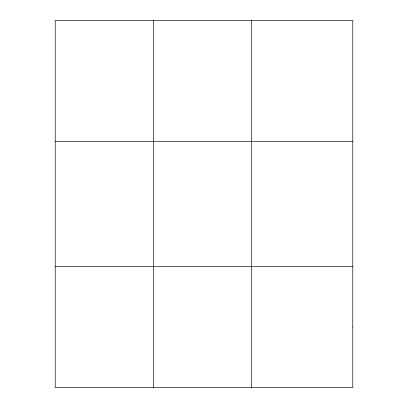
<?xml version="1.0" encoding="UTF-8"?>
<svg xmlns="http://www.w3.org/2000/svg" width="408" height="408" viewBox="0 0 408 408"><rect width="100%" height="100%" fill="white"/><g stroke="black" fill="none" stroke-linecap="round" stroke-linejoin="round"><path stroke-width="0.61" d="M153.413 387.6L153.413 20.4M251.614 387.6L251.614 20.4M55.213 141.576L352.787 141.576M55.213 266.424L352.787 266.424M352.787 327.012L352.787 387.6L55.213 387.6L55.213 20.4L352.787 20.4L352.787 327.012"/></g></svg>
